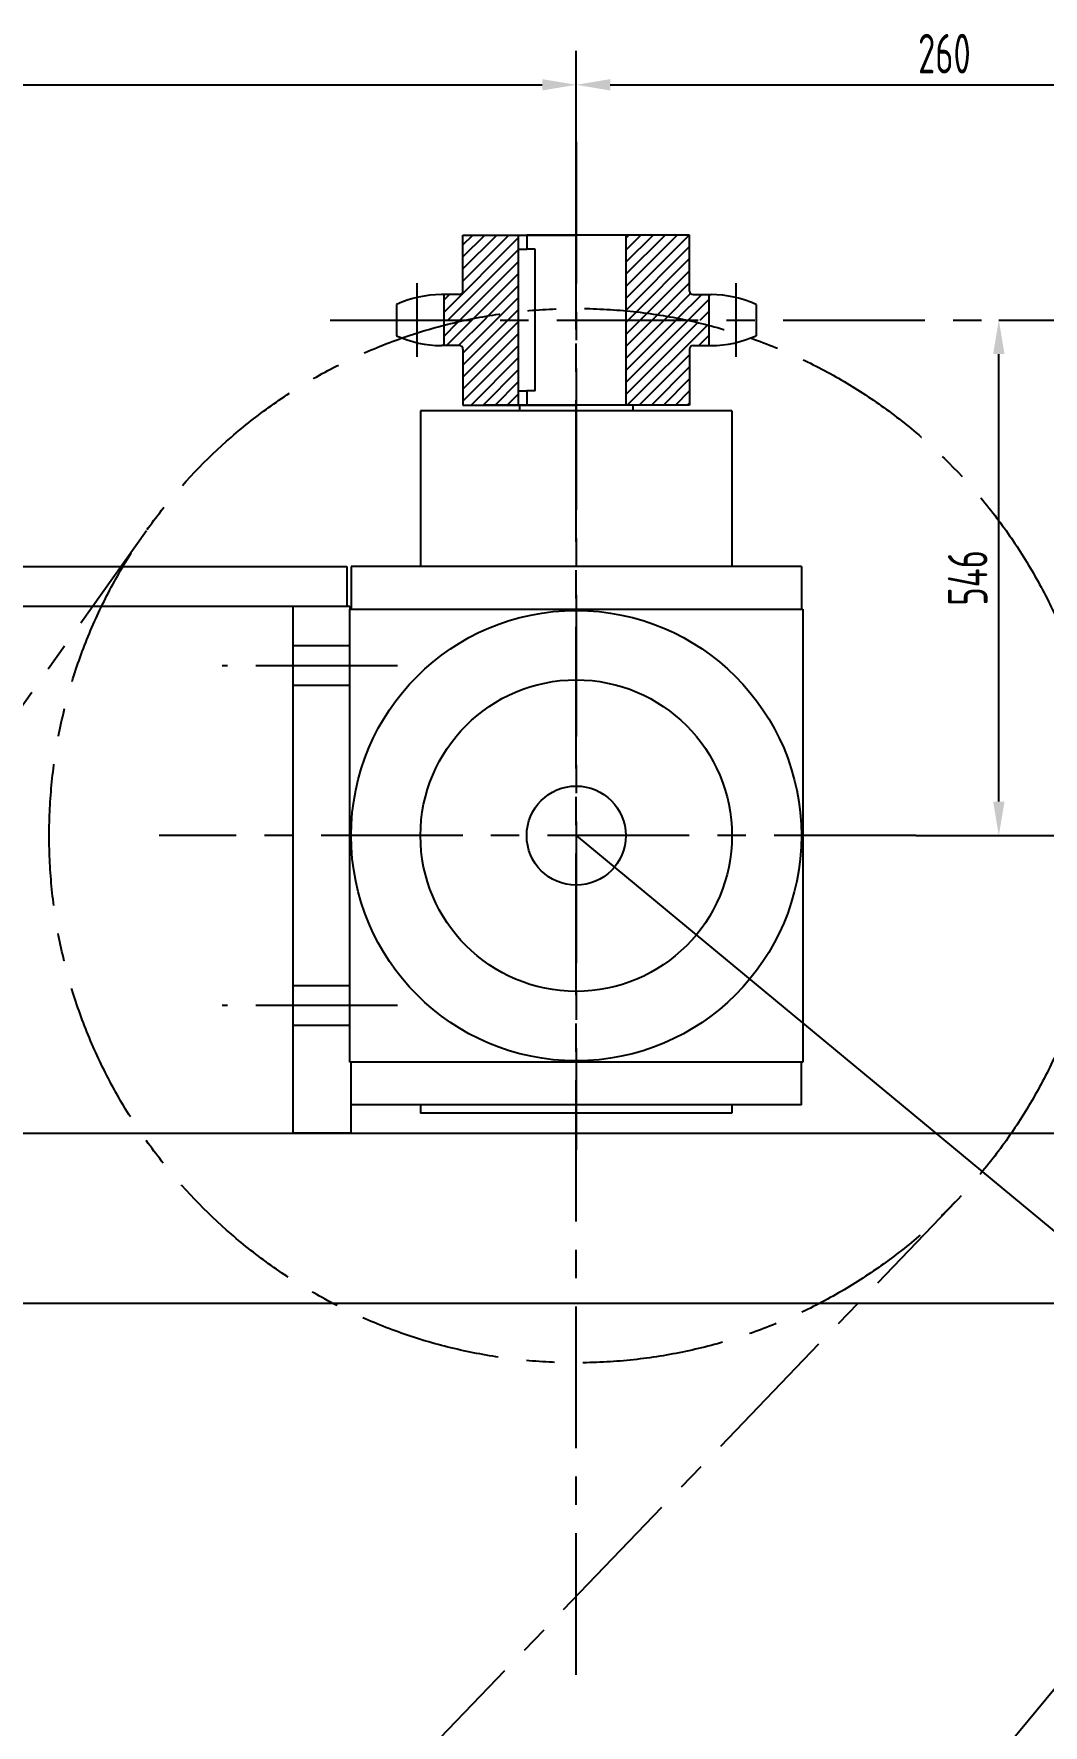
# Model space of a CAD drawing. Header units: millimetres. Extents: x 0 to 10092, y -1 to 7128.
# Drawn here: x 3894 to 4963, y 1705 to 3496 of the extents above; entities that cross this region are included whole.
import ezdxf

# ---------------------------------------------------------------- set-up
doc = ezdxf.new("R2010")
doc.units = ezdxf.units.MM
doc.header["$LTSCALE"] = 120
doc.linetypes.add('F', pattern=[0.75, 0.5, -0.25])
doc.linetypes.add('G', pattern=[2, 1.25, -0.25, 0.25, -0.25])
for name, color, linetype in [('01', 7, 'Continuous'), ('02', 1, 'Continuous'), ('04', 2, 'F'), ('05', 4, 'G'), ('08', 1, 'Continuous'), ('L1GEA', 7, 'Continuous')]:
    doc.layers.add(name, color=color, linetype=linetype)
doc.styles.get("Standard").update_dxf_attribs({"font": 'isocp', "width": 0.707, "bigfont": 'intecad.shx'})

msp = doc.modelspace()

# ---------------------------------------------------------------- linework, layer by layer
at = {"color": 7}
for p, q in [((4327.9, 3219.7), (4327.9, 3165.8)), ((4608.8, 3219.7), (4608.8, 3165.8))]:
    msp.add_line(p, q, dxfattribs=at)
for centre, start, end in [((4325.5, 3105.4), 90.0023, 114.6269), ((4611.2, 3105.4), 65.3721, 89.9966), ((4325.5, 3280.1), 245.3757, 270), ((4611.2, 3280.1), 270, 294.6243)]:
    msp.add_arc(centre, 114.3, start, end, dxfattribs=at)
at = {"layer": '01', "color": 7, "linetype": 'Continuous'}
for p, q in [((4406.8, 3282.7), (4406.8, 3102.7)), ((4520.8, 3282.7), (4415.8, 3282.7)), ((4415.8, 3282.7), (4415.8, 3267.7)), ((4415.8, 3282.7), (4415.8, 3267.7)), ((4520.8, 3282.7), (4520.8, 3102.7)), ((4520.8, 3282.7), (4520.8, 3102.7)), ((4406.8, 3267.7), (4415.8, 3267.7)), ((4424.8, 3267.7), (4415.8, 3267.7)), ((4424.8, 3117.7), (4424.8, 3267.7)), ((4406.8, 3117.7), (4415.8, 3117.7)), ((4415.8, 3117.7), (4415.8, 3102.7)), ((4415.8, 3117.7), (4415.8, 3102.7)), ((4424.8, 3117.7), (4415.8, 3117.7)), ((4408.3, 3102.7), (4408.3, 3096.7)), ((4528.3, 3102.7), (4408.3, 3102.7)), ((4528.3, 3102.7), (4528.3, 3096.7)), ((4303.3, 3096.7), (4303.3, 2931.7)), ((4633.3, 3096.7), (4303.3, 3096.7)), ((4633.3, 3096.7), (4633.3, 2931.7)), ((1399.1, 2931.7), (4225.3, 2931.7)), ((4225.3, 2931.7), (4225.3, 2889.7)), ((4229.8, 2931.7), (4229.8, 2886.7)), ((4706.8, 2931.7), (4229.8, 2931.7)), ((4706.8, 2931.7), (4706.8, 2886.7)), ((3877.3, 2889.7), (4225.3, 2889.7)), ((4168.3, 2331.7), (4168.3, 2889.7)), ((4168.3, 2889.7), (4228.3, 2889.7)), ((4228.3, 2889.7), (4228.3, 2886.7)), ((4228.3, 2406.7), (4228.3, 2886.7)), ((4228.3, 2886.7), (4708.3, 2886.7)), ((4708.3, 2886.7), (4708.3, 2406.7)), ((4708.3, 2406.7), (4228.3, 2406.7)), ((4229.8, 2331.7), (4229.8, 2406.7)), ((4706.8, 2361.7), (4706.8, 2406.7)), ((4706.8, 2361.7), (4229.8, 2361.7)), ((4303.3, 2361.7), (4303.3, 2352.7)), ((4633.3, 2352.7), (4303.3, 2352.7)), ((4633.3, 2361.7), (4633.3, 2352.7)), ((1505.7, 2331.7), (5665.3, 2331.7)), ((4229.8, 2331.7), (4168.3, 2331.7)), ((3661.2, 2151.7), (6478.3, 2151.7))]:
    msp.add_line(p, q, dxfattribs=at)
at = {"layer": '01', "color": 7}
for p, q in [((4344.5, 3219.7), (4325.5, 3219.7)), ((4592.1, 3219.7), (4611.2, 3219.7)), ((4344.5, 3165.8), (4325.5, 3165.8)), ((4592.1, 3165.8), (4611.2, 3165.8)), ((4529.1, 3102.7), (4371, 3102.7))]:
    msp.add_line(p, q, dxfattribs=at)
at = {"layer": '01', "color": 7, "linetype": 'Continuous'}
for radius in [238.5, 165, 52.5]:
    msp.add_circle((4468.3, 2646.7), radius, dxfattribs=at)
at = {"layer": '01', "color": 7}
for centre, start, end in [((4344.5, 3223.5), 270, 0), ((4592.1, 3223.5), 180, 270)]:
    msp.add_arc(centre, 3.81, start, end, dxfattribs=at)
at = {"layer": '02', "color": 7}
for p, q in [((4327.9, 3200.9), (4406.8, 3279.9)), ((4348.3, 3272.3), (4358.8, 3282.7)), ((4348.3, 3259.6), (4371.5, 3282.7)), ((4348.3, 3246.9), (4384.2, 3282.7)), ((4348.3, 3234.1), (4396.9, 3282.7)), ((4520.8, 3279.4), (4524.2, 3282.7)), ((4520.8, 3266.6), (4536.9, 3282.7)), ((4520.8, 3253.9), (4549.7, 3282.7)), ((4520.8, 3241.2), (4562.4, 3282.7)), ((4520.8, 3228.4), (4575.1, 3282.7)), ((4520.8, 3215.7), (4587.9, 3282.7)), ((4332.4, 3192.7), (4406.8, 3267.2)), ((4520.8, 3203), (4588.3, 3270.5)), ((4345.1, 3192.7), (4406.8, 3254.5)), ((4532, 3201.4), (4588.3, 3257.8)), ((4543.3, 3200), (4588.3, 3245)), ((4359.5, 3194.3), (4406.8, 3241.7)), ((4375.1, 3197.2), (4406.8, 3229)), ((4554.4, 3198.4), (4588.3, 3232.3)), ((4327.9, 3213.7), (4333.9, 3219.7)), ((4390.1, 3199.6), (4406.8, 3216.3)), ((4565.3, 3196.6), (4589.5, 3220.7)), ((4576.1, 3194.6), (4601.2, 3219.7)), ((4586.9, 3192.7), (4608.8, 3214.6)), ((4327.9, 3175.5), (4343.3, 3190.9)), ((4330.9, 3165.8), (4357.8, 3192.7)), ((4343.6, 3165.8), (4370.6, 3192.7)), ((4348.3, 3157.8), (4383.3, 3192.7)), ((4348.3, 3145), (4396, 3192.7)), ((4348.3, 3132.3), (4406.8, 3190.8)), ((4357.8, 3192.7), (4359.5, 3194.3)), ((4370.6, 3192.7), (4375.1, 3197.2)), ((4383.3, 3192.7), (4390.1, 3199.6)), ((4396, 3192.7), (4404.7, 3201.4)), ((4404.7, 3201.4), (4406.8, 3203.5)), ((4520.8, 3190.3), (4523.3, 3192.7)), ((4520.8, 3177.5), (4536, 3192.7)), ((4520.8, 3164.8), (4548.8, 3192.7)), ((4520.8, 3152.1), (4561.5, 3192.7)), ((4520.8, 3139.4), (4574.2, 3192.7)), ((4520.8, 3126.6), (4586.6, 3192.4)), ((4520.8, 3113.9), (4597, 3190)), ((4523.3, 3192.7), (4532, 3201.4)), ((4536, 3192.7), (4543.3, 3200)), ((4548.8, 3192.7), (4554.4, 3198.4)), ((4561.5, 3192.7), (4565.3, 3196.6)), ((4574.2, 3192.7), (4576.1, 3194.6)), ((4599.7, 3192.7), (4608.8, 3201.9)), ((4348.3, 3119.6), (4406.8, 3178.1)), ((4522.4, 3102.7), (4607.2, 3187.5)), ((4598.2, 3165.8), (4608.8, 3176.4)), ((4348.3, 3106.9), (4406.8, 3165.4)), ((4356.9, 3102.7), (4406.8, 3152.6)), ((4535.1, 3102.7), (4588.3, 3155.9)), ((4369.7, 3102.7), (4406.8, 3139.9)), ((4547.9, 3102.7), (4588.3, 3143.2)), ((4382.4, 3102.7), (4406.8, 3127.2)), ((4560.6, 3102.7), (4588.3, 3130.5)), ((4573.3, 3102.7), (4588.3, 3117.8)), ((4395.1, 3102.7), (4406.8, 3114.4)), ((4586, 3102.7), (4588.3, 3105))]:
    msp.add_line(p, q, dxfattribs=at)
at = {"layer": '04', "color": 7, "linetype": 'F'}
for p, q in [((4228.3, 2847.7), (4168.3, 2847.7)), ((4228.3, 2805.7), (4168.3, 2805.7)), ((4228.3, 2487.7), (4168.3, 2487.7)), ((4228.3, 2445.7), (4168.3, 2445.7))]:
    msp.add_line(p, q, dxfattribs=at)
at = {"layer": '05', "color": 7, "linetype": 'G'}
for p, q in [((4468.3, 3381.6), (4468.3, 2313.8)), ((4468.3, 1757.9), (4468.3, 3366.5)), ((2693.4, 1110.7), (4013, 2969.9)), ((4278.8, 2826.7), (4093.2, 2826.7)), ((4828, 2646.7), (4026.3, 2646.7)), ((4278.8, 2466.7), (4093.2, 2466.7)), ((3290.5, 616.3), (4870.8, 2259.7))]:
    msp.add_line(p, q, dxfattribs=at)
at = {"layer": '05', "color": 7}
for p, q in [((4299.3, 3231.7), (4299.3, 3153.8)), ((4637.4, 3231.7), (4637.4, 3153.8)), ((4207.6, 3192.7), (5203.3, 3192.7))]:
    msp.add_line(p, q, dxfattribs=at)
at = {"layer": '05', "color": 7, "linetype": 'G'}
msp.add_circle((4468.3, 2646.7), 558.3, dxfattribs=at)
at = {"layer": '08', "color": 7}
for p, q in [((4468.3, 3381.6), (4468.3, 3477.9)), ((4468.3, 3182.8), (4468.3, 3477.9)), ((3046.3, 3441.9), (4432.3, 3441.9)), ((4504.3, 3441.9), (5212.3, 3441.9)), ((4916, 3192.7), (4952, 3192.7)), ((4916, 2682.7), (4916, 3156.7)), ((4468.3, 2646.7), (5240.4, 2007.5)), ((4828, 2646.7), (4952, 2646.7)), ((4828, 2646.7), (5354.5, 2646.7)), ((3777.6, 297.2), (5189.7, 2002.8))]:
    msp.add_line(p, q, dxfattribs=at)
for points in [[(4432.3, 3447.9), (4432.3, 3435.9), (4468.3, 3441.9)], [(4504.3, 3447.9), (4504.3, 3435.9), (4468.3, 3441.9)], [(4910, 3156.7), (4922, 3156.7), (4916, 3192.7)], [(4910, 2682.7), (4922, 2682.7), (4916, 2646.7)]]:
    msp.add_solid(points, dxfattribs=at)
at = {"layer": 'L1GEA', "color": 7}
for p, q in [((4348.3, 3282.7), (4468.3, 3282.7)), ((4348.3, 3223.5), (4348.3, 3282.7)), ((4588.3, 3282.7), (4468.3, 3282.7)), ((4588.3, 3223.5), (4588.3, 3282.7)), ((4277.8, 3209.3), (4277.8, 3176.2)), ((4658.8, 3209.3), (4658.8, 3176.2)), ((4348.3, 3162), (4348.3, 3102.7)), ((4588.3, 3162), (4588.3, 3102.7)), ((4348.3, 3102.7), (4468.3, 3102.7)), ((4588.3, 3102.7), (4468.3, 3102.7))]:
    msp.add_line(p, q, dxfattribs=at)
for centre, start, end in [((4344.5, 3162), 0, 90), ((4592.1, 3162), 90, 180)]:
    msp.add_arc(centre, 3.81, start, end, dxfattribs=at)

# ---------------------------------------------------------------- texts
at = {"layer": '08', "color": 7, "insert": (4858.3, 3474.9), "char_height": 42, "attachment_point": 5}
msp.add_mtext('260', dxfattribs=at)
at = {"layer": '08', "color": 7, "insert": (4883, 2919.7), "char_height": 42, "attachment_point": 5, "rotation": 90}
msp.add_mtext('546', dxfattribs=at)

doc.saveas('drawing.dxf')
